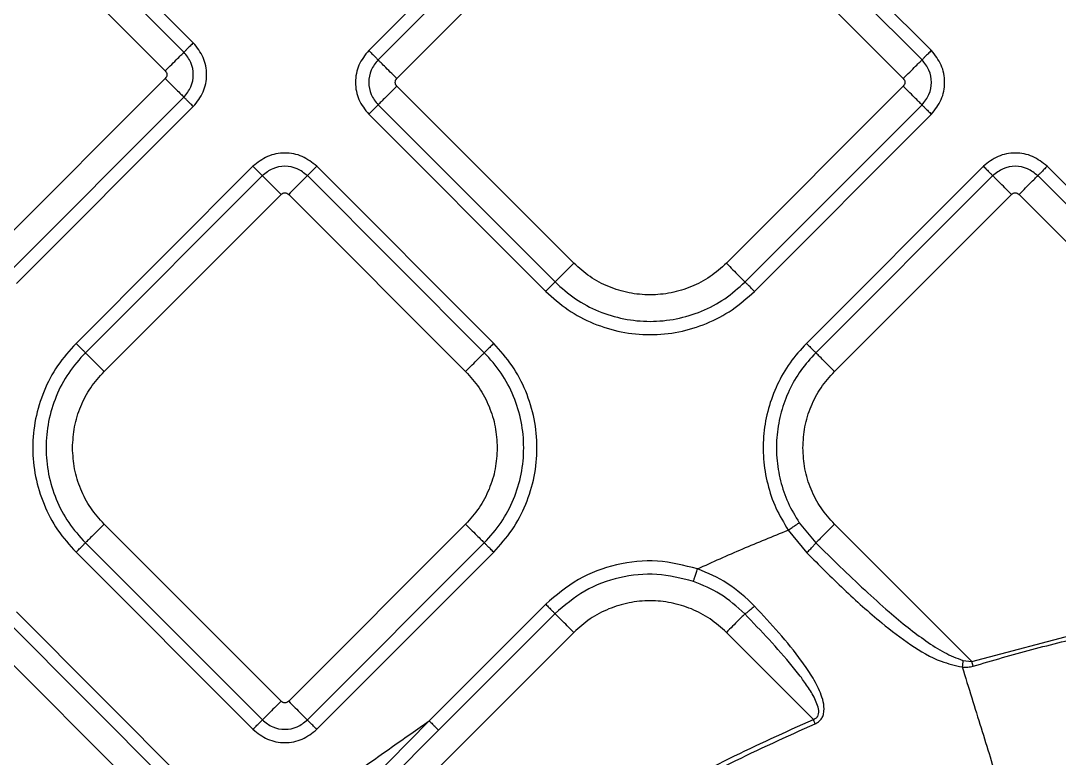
# Model space of a CAD drawing. Extents: x 939 to 1039, y 781 to 934.
# Drawn here: x 999.316 to 1003.182, y 838.747 to 841.491 of the extents above; entities that cross this region are included whole.
import ezdxf

# ---------------------------------------------------------------- set-up
doc = ezdxf.new("R2010")
doc.units = 0
doc.header["$MEASUREMENT"] = 0
doc.layers.add('1', color=4, linetype='Continuous')

# ---------------------------------------------------------------- blocks, each defined once
blk = doc.blocks.new('Envoy')
at = {"layer": '1', "color": 3, "linetype": 'Continuous', "lineweight": 25}
for p, q in [((61.3046, 42.2345), (60.6458, 42.8933)), ((61.2698, 42.1996), (60.611, 42.8584)), ((62.6165, 42.8648), (61.9577, 42.2059)), ((64.0526, 42.2059), (63.3938, 42.8648)), ((62.6514, 42.8299), (61.9925, 42.1711)), ((64.0178, 42.1711), (63.3589, 42.8299)), ((60.5412, 42.7887), (61.2001, 42.1298)), ((62.0622, 42.1013), (62.7211, 42.7602)), ((63.2892, 42.7602), (63.948, 42.1013)), ((61.2001, 42.1016), (60.5412, 41.4427)), ((62.7211, 41.4142), (62.0622, 42.0731)), ((63.948, 42.0731), (63.2892, 41.4142)), ((60.611, 41.373), (61.2698, 42.0318)), ((60.6458, 41.3382), (61.3046, 41.997)), ((61.9925, 42.0033), (62.6514, 41.3445)), ((63.3589, 41.3445), (64.0178, 42.0033)), ((61.9577, 41.9685), (62.6165, 41.3096)), ((63.3938, 41.3096), (64.0526, 41.9685)), ((61.5267, 41.7749), (60.8679, 41.1161)), ((62.423, 41.1161), (61.7642, 41.7749)), ((64.2462, 41.7749), (63.5874, 41.1161)), ((65.1425, 41.1161), (64.4837, 41.7749)), ((61.5616, 41.7401), (60.9027, 41.0813)), ((62.3881, 41.0813), (61.7293, 41.7401)), ((64.281, 41.7401), (63.6222, 41.0812)), ((65.1076, 41.0812), (64.4488, 41.7401)), ((60.9724, 41.0115), (61.6313, 41.6704)), ((61.6596, 41.6704), (62.3184, 41.0115)), ((63.6919, 41.0115), (64.3508, 41.6703)), ((64.379, 41.6703), (65.0379, 41.0115)), ((61.6313, 39.7846), (60.9724, 40.4434)), ((62.3184, 40.4434), (61.6596, 39.7846)), ((63.5606, 40.4486), (63.6224, 40.3739)), ((64.2033, 39.932), (63.6919, 40.4434)), ((63.5196, 40.4212), (63.5886, 40.3367)), ((60.9027, 40.3737), (61.5616, 39.7148)), ((61.7293, 39.7148), (62.3881, 40.3737)), ((60.8679, 40.3388), (61.5267, 39.68)), ((61.7642, 39.68), (62.423, 40.3388)), ((62.6165, 40.1453), (62.1828, 39.7115)), ((61.3046, 39.4579), (60.6458, 40.1168)), ((62.6514, 40.1104), (62.2177, 39.6767)), ((61.2698, 39.4231), (60.6109, 40.0819)), ((62.7211, 40.0407), (62.0623, 39.3818)), ((63.2892, 40.0407), (63.6131, 39.7168)), ((64.2033, 39.932), (64.6433, 40.0488)), ((60.5412, 40.0122), (61.2, 39.3533)), ((64.1696, 39.9361), (64.2033, 39.932)), ((64.2084, 39.9151), (64.2033, 39.932)), ((62.1828, 39.7115), (61.9587, 39.4852)), ((62.2177, 39.6767), (61.9926, 39.4515))]:
    blk.add_line(p, q, dxfattribs=at)
for points, knots in [([(61.3046, 42.2345), (61.3005, 42.2303), (61.2922, 42.222), (61.2814, 42.2112), (61.2731, 42.2029), (61.2709, 42.2007), (61.2698, 42.1996)], [0, 0, 0, 0, 0.250007, 0.499999, 0.750003, 1, 1, 1, 1]), ([(61.3046, 41.997), (61.3184, 42.0143), (61.3458, 42.0491), (61.3579, 42.1157), (61.3458, 42.1824), (61.3184, 42.2171), (61.3046, 42.2345)], [0, 0, 0, 0, 0.2500658, 0.4999824, 0.7499289, 1, 1, 1, 1]), ([(61.2001, 42.1298), (61.2084, 42.1381), (61.2249, 42.1547), (61.2466, 42.1763), (61.2632, 42.1929), (61.2676, 42.1974), (61.2698, 42.1996)], [0, 0, 0, 0, 0.2499975, 0.4999953, 0.7499898, 1, 1, 1, 1]), ([(61.2698, 42.0318), (61.2795, 42.0441), (61.2988, 42.0686), (61.3074, 42.1157), (61.2988, 42.1628), (61.2795, 42.1873), (61.2698, 42.1996)], [0, 0, 0, 0, 0.249861, 0.499986, 0.750126, 1, 1, 1, 1]), ([(61.9577, 42.2059), (61.944, 42.1886), (61.9165, 42.1538), (61.9045, 42.0872), (61.9165, 42.0206), (61.944, 41.9858), (61.9577, 41.9685)], [0, 0, 0, 0, 0.250066, 0.499982, 0.74993, 1, 1, 1, 1]), ([(61.9577, 42.2059), (61.9618, 42.2018), (61.9701, 42.1935), (61.9809, 42.1827), (61.9892, 42.1744), (61.9914, 42.1722), (61.9925, 42.1711)], [0, 0, 0, 0, 0.250008, 0.5, 0.750002, 1, 1, 1, 1]), ([(64.0526, 42.2059), (64.0485, 42.2018), (64.0402, 42.1935), (64.0294, 42.1827), (64.0211, 42.1744), (64.0189, 42.1722), (64.0178, 42.1711)], [0, 0, 0, 0, 0.250008, 0.5, 0.750002, 1, 1, 1, 1]), ([(64.0526, 41.9685), (64.0663, 41.9858), (64.0938, 42.0206), (64.1058, 42.0872), (64.0938, 42.1538), (64.0663, 42.1886), (64.0526, 42.2059)], [0, 0, 0, 0, 0.250066, 0.499982, 0.74993, 1, 1, 1, 1]), ([(61.9925, 42.1711), (61.9829, 42.1588), (61.9635, 42.1343), (61.9549, 42.0872), (61.9635, 42.0401), (61.9829, 42.0156), (61.9925, 42.0033)], [0, 0, 0, 0, 0.249861, 0.499987, 0.750125, 1, 1, 1, 1]), ([(62.0622, 42.1013), (62.054, 42.1096), (62.0374, 42.1262), (62.0158, 42.1478), (61.9992, 42.1644), (61.9947, 42.1688), (61.9925, 42.1711)], [0, 0, 0, 0, 0.250003, 0.499994, 0.74999, 1, 1, 1, 1]), ([(63.948, 42.1013), (63.9563, 42.1096), (63.9729, 42.1262), (63.9945, 42.1478), (64.0111, 42.1644), (64.0156, 42.1688), (64.0178, 42.1711)], [0, 0, 0, 0, 0.2499976, 0.4999941, 0.7499897, 1, 1, 1, 1]), ([(64.0178, 42.0033), (64.0274, 42.0156), (64.0468, 42.0401), (64.0554, 42.0872), (64.0468, 42.1343), (64.0274, 42.1588), (64.0178, 42.1711)], [0, 0, 0, 0, 0.249861, 0.499987, 0.750125, 1, 1, 1, 1]), ([(61.2001, 42.1298), (61.2017, 42.1278), (61.205, 42.1236), (61.2064, 42.1157), (61.205, 42.1078), (61.2017, 42.1036), (61.2001, 42.1016)], [0, 0, 0, 0, 0.2502324, 0.5, 0.7497676, 1, 1, 1, 1]), ([(61.2001, 42.1016), (61.2084, 42.0933), (61.2249, 42.0767), (61.2466, 42.0551), (61.2632, 42.0385), (61.2676, 42.0341), (61.2698, 42.0318)], [0, 0, 0, 0, 0.2499975, 0.4999953, 0.7499898, 1, 1, 1, 1]), ([(62.0622, 42.0731), (62.054, 42.0648), (62.0374, 42.0482), (62.0158, 42.0266), (61.9992, 42.01), (61.9947, 42.0055), (61.9925, 42.0033)], [0, 0, 0, 0, 0.250003, 0.499994, 0.74999, 1, 1, 1, 1]), ([(62.0622, 42.0731), (62.0606, 42.0751), (62.0574, 42.0793), (62.0559, 42.0872), (62.0574, 42.0951), (62.0606, 42.0993), (62.0622, 42.1013)], [0, 0, 0, 0, 0.250239, 0.499995, 0.749761, 1, 1, 1, 1]), ([(63.948, 42.1013), (63.9497, 42.0993), (63.9529, 42.0951), (63.9544, 42.0872), (63.9529, 42.0793), (63.9497, 42.0751), (63.948, 42.0731)], [0, 0, 0, 0, 0.250239, 0.500005, 0.749761, 1, 1, 1, 1]), ([(64.0178, 42.0033), (64.0156, 42.0055), (64.0111, 42.01), (63.9945, 42.0266), (63.9729, 42.0482), (63.9563, 42.0648), (63.948, 42.0731)], [0, 0, 0, 0, 0.2500103, 0.5000059, 0.7500024, 1, 1, 1, 1]), ([(61.3046, 41.997), (61.3005, 42.0011), (61.2922, 42.0094), (61.2814, 42.0202), (61.2731, 42.0285), (61.2709, 42.0307), (61.2698, 42.0318)], [0, 0, 0, 0, 0.250005, 0.5, 0.750002, 1, 1, 1, 1]), ([(61.9577, 41.9685), (61.9618, 41.9726), (61.9701, 41.9809), (61.9809, 41.9917), (61.9892, 42), (61.9914, 42.0022), (61.9925, 42.0033)], [0, 0, 0, 0, 0.250008, 0.5, 0.750002, 1, 1, 1, 1]), ([(64.0178, 42.0033), (64.0189, 42.0022), (64.0211, 42), (64.0294, 41.9917), (64.0402, 41.9809), (64.0485, 41.9726), (64.0526, 41.9685)], [0, 0, 0, 0, 0.249998, 0.5, 0.749992, 1, 1, 1, 1]), ([(61.7642, 41.7749), (61.7468, 41.7887), (61.7121, 41.8161), (61.6454, 41.8281), (61.5788, 41.8161), (61.544, 41.7887), (61.5267, 41.7749)], [0, 0, 0, 0, 0.250069, 0.499984, 0.749929, 1, 1, 1, 1]), ([(64.4837, 41.7749), (64.4663, 41.7886), (64.4316, 41.8161), (64.3649, 41.8281), (64.2983, 41.8161), (64.2635, 41.7886), (64.2462, 41.7749)], [0, 0, 0, 0, 0.2500694, 0.499984, 0.7499288, 1, 1, 1, 1]), ([(61.5267, 41.7749), (61.5308, 41.7708), (61.5391, 41.7625), (61.5499, 41.7517), (61.5582, 41.7434), (61.5604, 41.7412), (61.5616, 41.7401)], [0, 0, 0, 0, 0.2500033, 0.4999999, 0.7499998, 1, 1, 1, 1]), ([(61.7293, 41.7401), (61.717, 41.7498), (61.6925, 41.7691), (61.6454, 41.7777), (61.5984, 41.7691), (61.5738, 41.7498), (61.5616, 41.7401)], [0, 0, 0, 0, 0.24986, 0.499982, 0.750124, 1, 1, 1, 1]), ([(61.7293, 41.7401), (61.7304, 41.7412), (61.7326, 41.7434), (61.7409, 41.7517), (61.7517, 41.7625), (61.76, 41.7708), (61.7642, 41.7749)], [0, 0, 0, 0, 0.249997, 0.499994, 0.749988, 1, 1, 1, 1]), ([(64.2462, 41.7749), (64.2503, 41.7708), (64.2586, 41.7625), (64.2694, 41.7517), (64.2777, 41.7434), (64.2799, 41.7412), (64.281, 41.7401)], [0, 0, 0, 0, 0.25, 0.5, 0.75, 1, 1, 1, 1]), ([(64.4488, 41.7401), (64.4365, 41.7497), (64.412, 41.7691), (64.3649, 41.7777), (64.3179, 41.7691), (64.2933, 41.7497), (64.281, 41.7401)], [0, 0, 0, 0, 0.249859, 0.499982, 0.750123, 1, 1, 1, 1]), ([(64.4837, 41.7749), (64.4795, 41.7708), (64.4712, 41.7625), (64.4604, 41.7517), (64.4521, 41.7434), (64.4499, 41.7412), (64.4488, 41.7401)], [0, 0, 0, 0, 0.250009, 0.500006, 0.750003, 1, 1, 1, 1]), ([(61.6313, 41.6704), (61.623, 41.6786), (61.6064, 41.6952), (61.5848, 41.7169), (61.5682, 41.7335), (61.5638, 41.7379), (61.5616, 41.7401)], [0, 0, 0, 0, 0.2499976, 0.4999941, 0.7499897, 1, 1, 1, 1]), ([(61.7293, 41.7401), (61.7271, 41.7379), (61.7226, 41.7335), (61.706, 41.7169), (61.6844, 41.6952), (61.6678, 41.6786), (61.6596, 41.6704)], [0, 0, 0, 0, 0.250011, 0.500004, 0.750001, 1, 1, 1, 1]), ([(64.3508, 41.6703), (64.3425, 41.6786), (64.3259, 41.6952), (64.3043, 41.7168), (64.2877, 41.7334), (64.2833, 41.7378), (64.281, 41.7401)], [0, 0, 0, 0, 0.2499975, 0.4999953, 0.7499898, 1, 1, 1, 1]), ([(64.379, 41.6703), (64.3873, 41.6786), (64.4039, 41.6952), (64.4255, 41.7168), (64.4421, 41.7334), (64.4466, 41.7378), (64.4488, 41.7401)], [0, 0, 0, 0, 0.250003, 0.5, 0.74999, 1, 1, 1, 1]), ([(61.6313, 41.6704), (61.6334, 41.672), (61.6375, 41.6753), (61.6454, 41.6767), (61.6533, 41.6753), (61.6575, 41.672), (61.6596, 41.6704)], [0, 0, 0, 0, 0.2502293, 0.4999816, 0.7497707, 1, 1, 1, 1]), ([(64.3508, 41.6703), (64.3528, 41.672), (64.357, 41.6752), (64.3649, 41.6767), (64.3728, 41.6752), (64.377, 41.672), (64.379, 41.6703)], [0, 0, 0, 0, 0.25024, 0.499997, 0.749792, 1, 1, 1, 1]), ([(62.7211, 41.4142), (62.7128, 41.4059), (62.6963, 41.3894), (62.6746, 41.3677), (62.658, 41.3511), (62.6536, 41.3467), (62.6514, 41.3445)], [0, 0, 0, 0, 0.249998, 0.499996, 0.749991, 1, 1, 1, 1]), ([(63.2892, 41.4142), (63.2696, 41.3967), (63.2303, 41.3616), (63.1597, 41.3249), (63.0841, 41.3017), (63.0051, 41.294), (62.9262, 41.3017), (62.8506, 41.3249), (62.78, 41.3616), (62.7407, 41.3967), (62.7211, 41.4142)], [0, 0, 0, 0, 0.125001, 0.25, 0.375001, 0.5, 0.625001, 0.75, 0.874999, 1, 1, 1, 1]), ([(63.2892, 41.4142), (63.2975, 41.4059), (63.314, 41.3894), (63.3357, 41.3677), (63.3523, 41.3511), (63.3567, 41.3467), (63.3589, 41.3445)], [0, 0, 0, 0, 0.249998, 0.499997, 0.749989, 1, 1, 1, 1]), ([(62.6165, 41.3096), (62.6206, 41.3138), (62.6289, 41.3221), (62.6397, 41.3329), (62.648, 41.3412), (62.6503, 41.3434), (62.6514, 41.3445)], [0, 0, 0, 0, 0.250012, 0.500001, 0.75, 1, 1, 1, 1]), ([(62.6514, 41.3445), (62.6758, 41.3227), (62.7248, 41.279), (62.8126, 41.2332), (62.9069, 41.2044), (63.0051, 41.1948), (63.1034, 41.2044), (63.1977, 41.2332), (63.2855, 41.279), (63.3345, 41.3227), (63.3589, 41.3445)], [0, 0, 0, 0, 0.125, 0.25, 0.375, 0.5, 0.625, 0.75, 0.875, 1, 1, 1, 1]), ([(63.3938, 41.3096), (63.3897, 41.3138), (63.3814, 41.3221), (63.3706, 41.3329), (63.3623, 41.3412), (63.36, 41.3434), (63.3589, 41.3445)], [0, 0, 0, 0, 0.250004, 0.499995, 0.749998, 1, 1, 1, 1]), ([(62.6165, 41.3096), (62.6434, 41.2856), (62.6971, 41.2377), (62.7936, 41.1874), (62.8972, 41.1557), (63.0051, 41.1451), (63.1131, 41.1557), (63.2167, 41.1874), (63.3131, 41.2377), (63.3669, 41.2856), (63.3938, 41.3096)], [0, 0, 0, 0, 0.125001, 0.25, 0.375, 0.500001, 0.625, 0.750001, 0.875, 1, 1, 1, 1]), ([(60.8679, 41.1161), (60.8439, 41.0892), (60.7959, 41.0355), (60.7456, 40.939), (60.7139, 40.8354), (60.7034, 40.7275), (60.7139, 40.6195), (60.7456, 40.516), (60.7959, 40.4195), (60.8439, 40.3657), (60.8679, 40.3388)], [0, 0, 0, 0, 0.1250003, 0.2500002, 0.3750001, 0.5, 0.6249999, 0.7499998, 0.875, 1, 1, 1, 1]), ([(60.8679, 41.1161), (60.872, 41.112), (60.8803, 41.1037), (60.8911, 41.0929), (60.8994, 41.0846), (60.9016, 41.0824), (60.9027, 41.0813)], [0, 0, 0, 0, 0.250006, 0.499997, 0.749999, 1, 1, 1, 1]), ([(62.423, 41.1161), (62.4188, 41.112), (62.4106, 41.1037), (62.3997, 41.0929), (62.3914, 41.0846), (62.3892, 41.0824), (62.3881, 41.0813)], [0, 0, 0, 0, 0.250005, 0.500006, 0.75, 1, 1, 1, 1]), ([(62.423, 40.3388), (62.447, 40.3657), (62.4949, 40.4195), (62.5452, 40.516), (62.5769, 40.6195), (62.5875, 40.7275), (62.5769, 40.8354), (62.5452, 40.939), (62.4949, 41.0355), (62.447, 41.0892), (62.423, 41.1161)], [0, 0, 0, 0, 0.125, 0.25, 0.375, 0.5, 0.625, 0.75, 0.875, 1, 1, 1, 1]), ([(63.5874, 41.1161), (63.5662, 41.0927), (63.5238, 41.0459), (63.4767, 40.9632), (63.4435, 40.8744), (63.4263, 40.781), (63.4252, 40.6861), (63.4406, 40.5925), (63.4708, 40.5023), (63.5034, 40.4482), (63.5196, 40.4212)], [0, 0, 0, 0, 0.124999, 0.25, 0.375, 0.5, 0.625, 0.750001, 0.875, 1, 1, 1, 1]), ([(63.5874, 41.1161), (63.5915, 41.1119), (63.5998, 41.1037), (63.6106, 41.0928), (63.6189, 41.0845), (63.6211, 41.0823), (63.6222, 41.0812)], [0, 0, 0, 0, 0.250015, 0.500001, 0.750002, 1, 1, 1, 1]), ([(60.9027, 41.0813), (60.8809, 41.0568), (60.8372, 41.0078), (60.7914, 40.92), (60.7626, 40.8257), (60.753, 40.7275), (60.7626, 40.6292), (60.7914, 40.5349), (60.8372, 40.4471), (60.8809, 40.3982), (60.9027, 40.3737)], [0, 0, 0, 0, 0.125, 0.25, 0.375, 0.5, 0.625, 0.75, 0.875, 1, 1, 1, 1]), ([(60.9724, 41.0115), (60.9642, 41.0198), (60.9476, 41.0364), (60.926, 41.058), (60.9094, 41.0746), (60.9049, 41.079), (60.9027, 41.0813)], [0, 0, 0, 0, 0.249998, 0.499997, 0.749989, 1, 1, 1, 1]), ([(62.3184, 41.0115), (62.3267, 41.0198), (62.3432, 41.0364), (62.3649, 41.058), (62.3815, 41.0746), (62.3859, 41.079), (62.3881, 41.0813)], [0, 0, 0, 0, 0.249997, 0.499995, 0.74999, 1, 1, 1, 1]), ([(62.3881, 40.3737), (62.41, 40.3982), (62.4536, 40.4471), (62.4994, 40.5349), (62.5283, 40.6292), (62.5379, 40.7275), (62.5283, 40.8257), (62.4994, 40.92), (62.4536, 41.0078), (62.41, 41.0568), (62.3881, 41.0813)], [0, 0, 0, 0, 0.125, 0.25, 0.375, 0.5, 0.625, 0.75, 0.875, 1, 1, 1, 1]), ([(63.6222, 41.0812), (63.6029, 41.0599), (63.5644, 41.0173), (63.5215, 40.9421), (63.4913, 40.8612), (63.4756, 40.7762), (63.4746, 40.6898), (63.4886, 40.6046), (63.5161, 40.5225), (63.5457, 40.4733), (63.5606, 40.4486)], [0, 0, 0, 0, 0.125001, 0.25, 0.375, 0.5, 0.625, 0.75, 0.875, 1, 1, 1, 1]), ([(63.6919, 41.0115), (63.6837, 41.0198), (63.6671, 41.0363), (63.6454, 41.058), (63.6288, 41.0746), (63.6244, 41.079), (63.6222, 41.0812)], [0, 0, 0, 0, 0.249998, 0.499995, 0.749991, 1, 1, 1, 1]), ([(60.8548, 40.7275), (60.8563, 40.7538), (60.8592, 40.8064), (60.8833, 40.8821), (60.9198, 40.9526), (60.9549, 40.9919), (60.9724, 41.0115)], [0, 0, 0, 0, 0.25, 0.5, 0.75, 1, 1, 1, 1]), ([(62.3184, 41.0115), (62.3359, 40.9919), (62.371, 40.9526), (62.4076, 40.8821), (62.4316, 40.8064), (62.4346, 40.7538), (62.4361, 40.7275)], [0, 0, 0, 0, 0.25, 0.5, 0.75, 1, 1, 1, 1]), ([(63.5743, 40.7274), (63.5758, 40.7537), (63.5787, 40.8063), (63.6028, 40.882), (63.6393, 40.9526), (63.6744, 40.9919), (63.6919, 41.0115)], [0, 0, 0, 0, 0.25, 0.5, 0.750001, 1, 1, 1, 1]), ([(60.9724, 40.4434), (60.9549, 40.4631), (60.9198, 40.5023), (60.8833, 40.5729), (60.8592, 40.6486), (60.8563, 40.7012), (60.8548, 40.7275)], [0, 0, 0, 0, 0.25, 0.5, 0.75, 1, 1, 1, 1]), ([(62.4361, 40.7275), (62.4346, 40.7012), (62.4316, 40.6486), (62.4076, 40.5729), (62.371, 40.5023), (62.3359, 40.4631), (62.3184, 40.4434)], [0, 0, 0, 0, 0.25, 0.5, 0.75, 1, 1, 1, 1]), ([(63.6919, 40.4434), (63.6744, 40.463), (63.6393, 40.5023), (63.6028, 40.5728), (63.5787, 40.6485), (63.5758, 40.7011), (63.5743, 40.7274)], [0, 0, 0, 0, 0.249999, 0.5, 0.75, 1, 1, 1, 1]), ([(60.9724, 40.4434), (60.9642, 40.4351), (60.9476, 40.4186), (60.926, 40.3969), (60.9094, 40.3803), (60.9049, 40.3759), (60.9027, 40.3737)], [0, 0, 0, 0, 0.249997, 0.499996, 0.749988, 1, 1, 1, 1]), ([(62.3184, 40.4434), (62.3267, 40.4351), (62.3432, 40.4186), (62.3649, 40.3969), (62.3815, 40.3803), (62.3859, 40.3759), (62.3881, 40.3737)], [0, 0, 0, 0, 0.249996, 0.499994, 0.749989, 1, 1, 1, 1]), ([(63.5196, 40.4212), (63.5245, 40.4244), (63.5342, 40.4309), (63.5469, 40.4395), (63.5567, 40.446), (63.5593, 40.4478), (63.5606, 40.4486)], [0, 0, 0, 0, 0.2500054, 0.4999879, 0.7499786, 1, 1, 1, 1]), ([(63.6919, 40.4434), (63.6838, 40.4352), (63.6674, 40.4189), (63.646, 40.3974), (63.6294, 40.3808), (63.6247, 40.3762), (63.6224, 40.3739)], [0, 0, 0, 0, 0.249999, 0.500006, 0.750004, 1, 1, 1, 1]), ([(63.1822, 40.277), (63.238, 40.3022), (63.3494, 40.3527), (63.4629, 40.3984), (63.5196, 40.4212)], [0, 0, 0, 0, 0.500444, 1, 1, 1, 1]), ([(60.8679, 40.3388), (60.872, 40.343), (60.8803, 40.3512), (60.8911, 40.3621), (60.8994, 40.3704), (60.9016, 40.3726), (60.9027, 40.3737)], [0, 0, 0, 0, 0.2500037, 0.4999954, 0.7499995, 1, 1, 1, 1]), ([(62.423, 40.3388), (62.4188, 40.343), (62.4106, 40.3512), (62.3997, 40.3621), (62.3914, 40.3704), (62.3892, 40.3726), (62.3881, 40.3737)], [0, 0, 0, 0, 0.250003, 0.5000044, 0.7500002, 1, 1, 1, 1]), ([(63.5886, 40.3367), (63.5927, 40.3409), (63.6009, 40.3493), (63.6115, 40.3607), (63.6195, 40.3697), (63.6215, 40.3725), (63.6224, 40.3739)], [0, 0, 0, 0, 0.249994, 0.5, 0.749996, 1, 1, 1, 1]), ([(63.6224, 40.3739), (63.6526, 40.3442), (63.7128, 40.285), (63.8032, 40.1989), (63.8872, 40.1231), (63.9631, 40.0597), (64.0316, 40.0088), (64.0979, 39.9644), (64.1465, 39.9452), (64.1696, 39.9361)], [0, 0, 0, 0, 0.17886, 0.356866, 0.529004, 0.660344, 0.778094, 0.894294, 1, 1, 1, 1]), ([(63.5886, 40.3367), (63.6345, 40.2912), (63.7255, 40.2009), (63.8534, 40.0847), (63.9734, 39.9946), (64.0721, 39.9337), (64.1409, 39.9181), (64.1674, 39.9121)], [0, 0, 0, 0, 0.263429, 0.521802, 0.709667, 0.888538, 1, 1, 1, 1]), ([(63.1822, 40.277), (63.1326, 40.2895), (63.0333, 40.3146), (62.8791, 40.298), (62.7335, 40.2448), (62.6555, 40.1784), (62.6165, 40.1453)], [0, 0, 0, 0, 0.249999, 0.500001, 0.750001, 1, 1, 1, 1]), ([(63.1663, 40.2303), (63.1212, 40.2417), (63.0308, 40.2646), (62.8904, 40.2495), (62.7579, 40.201), (62.6869, 40.1406), (62.6514, 40.1104)], [0, 0, 0, 0, 0.25, 0.499999, 0.749999, 1, 1, 1, 1]), ([(63.1663, 40.2303), (63.1669, 40.2318), (63.1679, 40.2347), (63.1716, 40.2458), (63.1766, 40.2603), (63.1803, 40.2714), (63.1822, 40.277)], [0, 0, 0, 0, 0.250025, 0.500016, 0.750003, 1, 1, 1, 1]), ([(63.3943, 40.1388), (63.3619, 40.1691), (63.2994, 40.2277), (63.2203, 40.261), (63.1822, 40.277)], [0, 0, 0, 0, 0.518901, 1, 1, 1, 1]), ([(63.3579, 40.1093), (63.3285, 40.136), (63.2718, 40.1876), (63.2007, 40.2164), (63.1663, 40.2303)], [0, 0, 0, 0, 0.5175463, 1, 1, 1, 1]), ([(62.6165, 40.1453), (62.6207, 40.1411), (62.6289, 40.1329), (62.6398, 40.122), (62.6481, 40.1137), (62.6503, 40.1115), (62.6514, 40.1104)], [0, 0, 0, 0, 0.250003, 0.499994, 0.749998, 1, 1, 1, 1]), ([(63.2892, 40.0407), (63.2696, 40.0582), (63.2303, 40.0933), (63.1598, 40.13), (63.0841, 40.1532), (63.0052, 40.1609), (62.9263, 40.1532), (62.8506, 40.13), (62.7801, 40.0933), (62.7408, 40.0582), (62.7211, 40.0407)], [0, 0, 0, 0, 0.125, 0.249999, 0.375, 0.500001, 0.625, 0.750001, 0.875, 1, 1, 1, 1]), ([(63.3943, 40.1388), (63.3904, 40.1351), (63.3825, 40.1278), (63.3717, 40.1187), (63.3628, 40.1119), (63.3595, 40.1102), (63.3579, 40.1093)], [0, 0, 0, 0, 0.249991, 0.499999, 0.749988, 1, 1, 1, 1]), ([(63.62, 39.7006), (63.6241, 39.7027), (63.6326, 39.707), (63.643, 39.7177), (63.6501, 39.7316), (63.6545, 39.7536), (63.6511, 39.7827), (63.6364, 39.8266), (63.609, 39.8775), (63.5578, 39.9523), (63.4861, 40.0392), (63.4248, 40.1057), (63.3943, 40.1388)], [0, 0, 0, 0, 0.02496, 0.051281, 0.079973, 0.111306, 0.17787, 0.245061, 0.376284, 0.504176, 0.753807, 1, 1, 1, 1]), ([(62.7211, 40.0407), (62.7128, 40.049), (62.6963, 40.0655), (62.6746, 40.0872), (62.658, 40.1038), (62.6536, 40.1082), (62.6514, 40.1104)], [0, 0, 0, 0, 0.250004, 0.499997, 0.749991, 1, 1, 1, 1]), ([(63.3579, 40.1093), (63.3553, 40.1067), (63.35, 40.1015), (63.3335, 40.085), (63.3127, 40.0642), (63.2971, 40.0485), (63.2892, 40.0407)], [0, 0, 0, 0, 0.250001, 0.500004, 0.75, 1, 1, 1, 1]), ([(63.6131, 39.7168), (63.6164, 39.718), (63.6213, 39.7196), (63.6264, 39.724), (63.6305, 39.7293), (63.6334, 39.7382), (63.6333, 39.7546), (63.6246, 39.7843), (63.6033, 39.8229), (63.5716, 39.869), (63.521, 39.9331), (63.4491, 40.0142), (63.3882, 40.0777), (63.3579, 40.1093)], [0, 0, 0, 0, 0.0206554, 0.0302276, 0.0398085, 0.0605298, 0.0855703, 0.1393918, 0.2478054, 0.3523194, 0.4768492, 0.7390603, 1, 1, 1, 1]), ([(64.2084, 39.9151), (64.2811, 39.9363), (64.4265, 39.9787), (64.5737, 40.014), (64.6473, 40.0317)], [0, 0, 0, 0, 0.500113, 1, 1, 1, 1]), ([(64.1696, 39.9361), (64.1693, 39.932), (64.1688, 39.9239), (64.1678, 39.916), (64.1674, 39.9121)], [0, 0, 0, 0, 0.500028, 1, 1, 1, 1]), ([(64.1674, 39.9121), (64.1743, 39.9116), (64.188, 39.9107), (64.2016, 39.9136), (64.2084, 39.9151)], [0, 0, 0, 0, 0.501358, 1, 1, 1, 1]), ([(64.1674, 39.9121), (64.1911, 39.8355), (64.2387, 39.6823), (64.3043, 39.4706), (64.3645, 39.2768), (64.4177, 39.1052), (64.4633, 38.9583), (64.5002, 38.8394), (64.5287, 38.7476), (64.5395, 38.7127), (64.545, 38.6952)], [0, 0, 0, 0, 0.124998, 0.249996, 0.374995, 0.499995, 0.624991, 0.749991, 0.874994, 1, 1, 1, 1]), ([(61.6313, 39.7846), (61.623, 39.7763), (61.6064, 39.7597), (61.5848, 39.7381), (61.5682, 39.7215), (61.5638, 39.7171), (61.5616, 39.7148)], [0, 0, 0, 0, 0.249996, 0.499994, 0.749989, 1, 1, 1, 1]), ([(61.6596, 39.7846), (61.6575, 39.7829), (61.6533, 39.7797), (61.6454, 39.7782), (61.6375, 39.7797), (61.6334, 39.7829), (61.6313, 39.7846)], [0, 0, 0, 0, 0.2502293, 0.5000184, 0.7497707, 1, 1, 1, 1]), ([(61.6596, 39.7846), (61.6678, 39.7763), (61.6844, 39.7597), (61.706, 39.7381), (61.7226, 39.7215), (61.7271, 39.7171), (61.7293, 39.7148)], [0, 0, 0, 0, 0.249997, 0.499996, 0.749988, 1, 1, 1, 1]), ([(61.1336, 38.9098), (61.3017, 39.0497), (61.6402, 39.3316), (62.0011, 39.5843), (62.1828, 39.7115)], [0, 0, 0, 0, 0.496388, 1, 1, 1, 1]), ([(61.5267, 39.68), (61.5308, 39.6841), (61.5391, 39.6924), (61.5499, 39.7032), (61.5582, 39.7115), (61.5604, 39.7137), (61.5616, 39.7148)], [0, 0, 0, 0, 0.2500033, 0.4999999, 0.7499998, 1, 1, 1, 1]), ([(61.5616, 39.7148), (61.5738, 39.7052), (61.5984, 39.6858), (61.6454, 39.6772), (61.6925, 39.6858), (61.717, 39.7052), (61.7293, 39.7148)], [0, 0, 0, 0, 0.249864, 0.499988, 0.750123, 1, 1, 1, 1]), ([(61.7642, 39.68), (61.76, 39.6841), (61.7517, 39.6924), (61.7409, 39.7032), (61.7326, 39.7115), (61.7304, 39.7137), (61.7293, 39.7148)], [0, 0, 0, 0, 0.250012, 0.500006, 0.750003, 1, 1, 1, 1]), ([(62.1828, 39.7115), (62.187, 39.7074), (62.1952, 39.6991), (62.2061, 39.6883), (62.2144, 39.68), (62.2166, 39.6778), (62.2177, 39.6767)], [0, 0, 0, 0, 0.249996, 0.500008, 0.750005, 1, 1, 1, 1]), ([(62.3933, 39.0226), (62.4926, 39.0909), (62.6867, 39.2246), (62.9894, 39.4076), (63.2956, 39.5739), (63.5082, 39.6696), (63.6131, 39.7168)], [0, 0, 0, 0, 0.257222, 0.502699, 0.754542, 1, 1, 1, 1]), ([(63.62, 39.7006), (63.6189, 39.7033), (63.6166, 39.7085), (63.6143, 39.7141), (63.6131, 39.7168)], [0, 0, 0, 0, 0.499977, 1, 1, 1, 1]), ([(61.5267, 39.68), (61.544, 39.6663), (61.5788, 39.6388), (61.6454, 39.6268), (61.7121, 39.6388), (61.7468, 39.6663), (61.7642, 39.68)], [0, 0, 0, 0, 0.2500656, 0.4999802, 0.7499295, 1, 1, 1, 1]), ([(62.4034, 39.0082), (62.5005, 39.075), (62.6941, 39.2084), (62.9951, 39.3905), (63.3024, 39.5577), (63.5144, 39.6531), (63.62, 39.7006)], [0, 0, 0, 0, 0.252116, 0.502857, 0.752139, 1, 1, 1, 1])]:
    blk.add_open_spline(points, degree=3, knots=knots, dxfattribs=at)

msp = doc.modelspace()

# ---------------------------------------------------------------- block references
at = {"layer": '1'}
msp.add_blockref('Envoy', (938.6538, 799.1744), dxfattribs=at)

doc.saveas('drawing.dxf')
